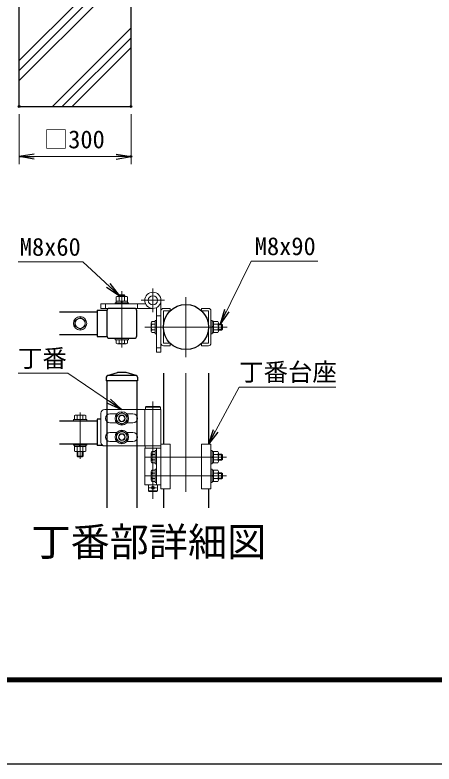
# Model space of a CAD drawing. Units: millimetres, scale not verified. Extents: x -4200 to 4200, y -2970 to 2970.
# Drawn here: x -1745 to -621, y -2970 to -961 of the extents above; entities that cross this region are included whole.
import ezdxf
from ezdxf.enums import TextEntityAlignment as Align

# ---------------------------------------------------------------- set-up
doc = ezdxf.new("R2010")
doc.units = ezdxf.units.MM
doc.header["$LTSCALE"] = 10
doc.header["$PDMODE"] = 32
doc.header["$PDSIZE"] = 5
doc.linetypes.add('USER1', pattern=[50.8, 31.75, -6.35, 6.35, -6.35])
for name, color, linetype, lineweight in [('0-0_D-TTL-TXT', 7, 'Continuous', 25), ('0-1_D-STR1', 1, 'Continuous', 25), ('0-2_D-BMK', 2, 'USER1', 13), ('0-3_D-STR3', 3, 'Continuous', 13), ('0-5_LAYER04', 7, 'Continuous', 25), ('0-6_D-STR-DIM', 7, 'Continuous', 13), ('0-8_Defpoints', 6, 'Continuous', 25), ('0-9_D-STR-TXT', 7, 'Continuous', 13), ('0-A_D-DCR-HCH', 7, 'Continuous', 13), ('0-C_D-TTL', 7, 'Continuous', 25)]:
    doc.layers.add(name, color=color, linetype=linetype, lineweight=lineweight)
doc.layers.add('0-7_0', color=7, linetype='Continuous')
doc.styles.add('ＭＳ ゴシック', font='')
doc.styles.get('ＭＳ ゴシック').set_extended_font_data('MS Gothic')

# ---------------------------------------------------------------- blocks, each defined once
blk = doc.blocks.new('_Open')
at = {"layer": '0-7_0'}
blk.add_line((-10, 1.667), (0, 0), dxfattribs=at)
blk.add_lwpolyline([(-10, -1.667), (0, 0), (-10, 0)], dxfattribs=at)

msp = doc.modelspace()

# ---------------------------------------------------------------- linework, layer by layer
at = {"layer": '0-1_D-STR1'}
for p, q in [((-1625.51, -1757.33), (-1524.7, -1757.33)), ((-1524.69, -1753.43), (-1524.69, -1823.23)), ((-1524.69, -1753.43), (-1498.69, -1753.43)), ((-1524.69, -1753.43), (-1524.69, -1823.23)), ((-1524.69, -1753.43), (-1498.69, -1753.43)), ((-1498.69, -1754.73), (-1498.69, -1821.93)), ((-1425.09, -1748.33), (-1492.29, -1748.33)), ((-1418.69, -1821.93), (-1418.69, -1754.73)), ((-1524.7, -1819.33), (-1625.51, -1819.33)), ((-1524.69, -1823.23), (-1498.69, -1823.23)), ((-1524.69, -1823.23), (-1498.69, -1823.23)), ((-1492.29, -1828.33), (-1425.09, -1828.33)), ((-1497.32, -1928.42), (-1470.7, -1920.21)), ((-1446.7, -1920.21), (-1470.7, -1920.21)), ((-1420.09, -1928.42), (-1446.7, -1920.21)), ((-1347.2, -1922.3), (-1347.2, -2112.21)), ((-1226.2, -1922.3), (-1226.2, -2112.21)), ((-1500.7, -1933.01), (-1500.7, -1942.21)), ((-1416.7, -1942.21), (-1500.7, -1942.21)), ((-1498.7, -1942.21), (-1498.7, -2019.21)), ((-1498.7, -1942.21), (-1498.7, -2283.16)), ((-1420.78, -1928.21), (-1495.9, -1928.21)), ((-1418.7, -1942.21), (-1418.7, -2019.21)), ((-1418.7, -1942.21), (-1418.7, -2283.16)), ((-1416.7, -1933.01), (-1416.7, -1942.21)), ((-1524.7, -2045.71), (-1524.7, -2115.71)), ((-1514.72, -2045.71), (-1524.7, -2045.71)), ((-1498.7, -2034.25), (-1498.7, -2052.17)), ((-1418.7, -2036.61), (-1418.7, -2049.82)), ((-1625.51, -2049.71), (-1524.7, -2049.71)), ((-1498.7, -2084.25), (-1498.7, -2102.17)), ((-1418.7, -2086.61), (-1418.7, -2099.82)), ((-1625.51, -2111.71), (-1524.7, -2111.71)), ((-1509.99, -2115.71), (-1524.7, -2115.71)), ((-1347.2, -2232.21), (-1347.2, -2283.16)), ((-1226.2, -2232.21), (-1226.2, -2283.16))]:
    msp.add_line(p, q, dxfattribs=at)
msp.add_circle((-1286.7, -1798.32), 60.5, dxfattribs=at)
for centre, radius, start, end in [((-1492.29, -1754.73), 6.4, 90, 180), ((-1425.09, -1754.73), 6.4, 0, 90), ((-1492.29, -1821.93), 6.4, 180, 270), ((-1425.09, -1821.93), 6.4, 270, 0), ((-1495.9, -1933.01), 4.8, 90, 180), ((-1421.5, -1933.01), 4.8, 0, 72.84994)]:
    msp.add_arc(centre, radius, start, end, dxfattribs=at)
at = {"layer": '0-2_D-BMK'}
for p, q in [((-1458.7, -1702.33), (-1458.69, -1853.33)), ((-1375.34, -1758), (-1375.34, -1695.25)), ((-1343.97, -1726.63), (-1406.71, -1726.63)), ((-1286.7, -1717.82), (-1286.7, -1878.82)), ((-1176.26, -1798.31), (-1397.13, -1798.33)), ((-1286.7, -1922.3), (-1286.7, -2283.16)), ((-1375.3, -1998.14), (-1375.3, -2259.1)), ((-1570.7, -2151.41), (-1570.7, -2027.23)), ((-1394.9, -2147.21), (-1177.7, -2147.21)), ((-1394.9, -2197.21), (-1177.7, -2197.21)), ((-1365.3, -2229.21), (-1385.3, -2229.21))]:
    msp.add_line(p, q, dxfattribs=at)
at = {"layer": '0-3_D-STR3'}
for p, q in [((-1473.7, -1729.12), (-1473.7, -1717.52)), ((-1470.26, -1716.12), (-1447.17, -1716.12)), ((-1466.7, -1714.33), (-1464.7, -1712.33)), ((-1466.7, -1716.12), (-1466.7, -1714.33)), ((-1466.2, -1729.12), (-1466.2, -1717.52)), ((-1452.7, -1716.12), (-1452.7, -1712.33)), ((-1451.2, -1729.12), (-1451.2, -1717.52)), ((-1450.7, -1716.12), (-1450.7, -1714.33)), ((-1443.7, -1729.12), (-1443.7, -1717.52)), ((-1514.76, -1736.33), (-1394.75, -1736.33)), ((-1502.76, -1736.33), (-1502.76, -1748.33)), ((-1476.7, -1733.13), (-1440.7, -1733.12)), ((-1476.7, -1736.33), (-1476.7, -1733.13)), ((-1440.7, -1736.32), (-1476.7, -1736.33)), ((-1474.1, -1733.13), (-1443.3, -1733.12)), ((-1473.7, -1729.12), (-1443.7, -1729.12)), ((-1460.84, -1733.12), (-1458.53, -1729.12)), ((-1459.46, -1733.12), (-1457.15, -1729.12)), ((-1443.3, -1733.12), (-1443.3, -1729.12)), ((-1440.7, -1736.32), (-1440.7, -1733.12)), ((-1416.76, -1736.33), (-1416.76, -1748.33)), ((-1365.64, -1866.05), (-1365.64, -1746.04)), ((-1328.64, -1754.72), (-1347.24, -1754.72)), ((-1347.24, -1754.72), (-1347.24, -1841.92)), ((-1244.75, -1754.72), (-1244.75, -1748.32)), ((-1244.75, -1748.32), (-1226.15, -1748.32)), ((-1244.75, -1754.72), (-1226.15, -1754.72)), ((-1226.15, -1754.72), (-1226.15, -1841.92)), ((-1219.75, -1754.72), (-1219.75, -1841.92)), ((-1570.71, -1772.83), (-1584.71, -1780.91)), ((-1584.71, -1780.91), (-1584.71, -1795.74)), ((-1570.71, -1772.83), (-1556.71, -1780.91)), ((-1556.71, -1780.91), (-1556.71, -1795.74)), ((-1379.84, -1787.07), (-1379.84, -1809.58)), ((-1377.68, -1783.32), (-1368.84, -1783.32)), ((-1368.84, -1816.32), (-1368.84, -1780.32)), ((-1368.84, -1783.32), (-1368.84, -1813.32)), ((-1365.64, -1768.05), (-1353.64, -1768.05)), ((-1219.75, -1780.32), (-1216.55, -1780.32)), ((-1219.75, -1780.32), (-1219.75, -1816.32)), ((-1216.55, -1780.32), (-1216.55, -1816.32)), ((-1216.55, -1782.92), (-1216.55, -1813.72)), ((-1212.55, -1783.32), (-1200.95, -1783.32)), ((-1212.55, -1783.32), (-1212.55, -1813.32)), ((-1199.55, -1786.77), (-1199.55, -1809.86)), ((-1570.71, -1803.83), (-1584.71, -1795.74)), ((-1570.71, -1803.83), (-1556.71, -1795.74)), ((-1377.68, -1790.81), (-1368.84, -1790.81)), ((-1377.68, -1805.84), (-1368.84, -1805.84)), ((-1216.55, -1796.19), (-1212.55, -1798.5)), ((-1216.55, -1797.57), (-1212.55, -1799.88)), ((-1212.55, -1790.82), (-1200.95, -1790.82)), ((-1212.55, -1805.82), (-1200.95, -1805.82)), ((-1199.55, -1790.32), (-1190.83, -1790.32)), ((-1199.55, -1804.32), (-1188.83, -1804.32)), ((-1199.55, -1806.32), (-1190.83, -1806.32)), ((-1190.83, -1790.32), (-1188.83, -1792.32)), ((-1377.68, -1813.32), (-1368.84, -1813.32)), ((-1368.84, -1816.32), (-1365.64, -1816.32)), ((-1219.75, -1816.32), (-1216.55, -1816.32)), ((-1216.55, -1813.72), (-1212.55, -1813.72)), ((-1212.55, -1813.32), (-1200.95, -1813.32)), ((-1476.69, -1828.33), (-1440.69, -1828.33)), ((-1476.69, -1832.33), (-1476.69, -1828.33)), ((-1476.69, -1832.33), (-1440.69, -1832.33)), ((-1473.69, -1841.16), (-1473.69, -1832.33)), ((-1473.69, -1832.33), (-1443.69, -1832.33)), ((-1469.95, -1843.33), (-1447.43, -1843.33)), ((-1466.21, -1841.16), (-1466.21, -1832.33)), ((-1451.17, -1841.16), (-1451.17, -1832.33)), ((-1443.69, -1841.16), (-1443.69, -1832.33)), ((-1440.69, -1832.33), (-1440.69, -1828.33)), ((-1328.64, -1841.92), (-1347.24, -1841.92)), ((-1244.75, -1841.92), (-1226.15, -1841.92)), ((-1365.64, -1854.05), (-1353.64, -1854.05)), ((-1397, -2019.21), (-1504.72, -2019.21)), ((-1353.6, -2019.21), (-1422.2, -2019.21)), ((-1397, -2117.21), (-1397, -2019.21)), ((-1353.6, -2019.21), (-1397, -2019.21)), ((-1393.3, -2011.21), (-1395.3, -2013.21)), ((-1355.3, -2013.21), (-1395.3, -2013.21)), ((-1395.3, -2019.21), (-1395.3, -2013.21)), ((-1355.3, -2019.21), (-1395.3, -2019.21)), ((-1357.3, -2011.21), (-1393.3, -2011.21)), ((-1357.3, -2011.21), (-1355.3, -2013.21)), ((-1355.3, -2019.21), (-1355.3, -2013.21)), ((-1353.6, -2019.21), (-1353.6, -2232.21)), ((-1588.7, -2046.51), (-1588.7, -2049.71)), ((-1552.7, -2046.51), (-1588.7, -2046.51)), ((-1585.71, -2046.51), (-1585.71, -2035.61)), ((-1585.71, -2046.51), (-1555.7, -2046.51)), ((-1581.96, -2034.51), (-1559.45, -2034.51)), ((-1578.21, -2046.51), (-1578.21, -2035.61)), ((-1563.2, -2046.51), (-1563.2, -2035.61)), ((-1555.7, -2046.51), (-1555.7, -2035.61)), ((-1552.7, -2046.51), (-1552.7, -2049.71)), ((-1514.72, -2029.21), (-1514.72, -2107.21)), ((-1472.12, -2031.21), (-1490.72, -2031.21)), ((-1445.28, -2031.21), (-1428.72, -2031.21)), ((-1552.7, -2049.71), (-1588.7, -2049.71)), ((-1472.12, -2055.21), (-1490.72, -2055.21)), ((-1445.28, -2055.21), (-1428.72, -2055.21)), ((-1472.12, -2081.21), (-1490.72, -2081.21)), ((-1445.28, -2081.21), (-1428.72, -2081.21)), ((-1472.12, -2105.21), (-1490.72, -2105.21)), ((-1445.28, -2105.21), (-1428.72, -2105.21)), ((-1588.7, -2111.71), (-1588.7, -2114.91)), ((-1552.7, -2111.71), (-1588.7, -2111.71)), ((-1552.7, -2114.91), (-1588.7, -2114.91)), ((-1585.71, -2118.91), (-1585.71, -2130.81)), ((-1578.21, -2118.91), (-1578.21, -2130.81)), ((-1572.84, -2118.91), (-1570.53, -2114.91)), ((-1571.46, -2118.91), (-1569.15, -2114.91)), ((-1563.2, -2118.91), (-1563.2, -2130.81)), ((-1555.7, -2118.91), (-1555.7, -2130.81)), ((-1552.7, -2111.71), (-1552.7, -2114.91)), ((-1397, -2117.21), (-1504.72, -2117.21)), ((-1353.6, -2117.21), (-1397, -2117.21)), ((-1353.6, -2117.21), (-1397, -2117.21)), ((-1397, -2221.21), (-1397, -2123.21)), ((-1397, -2123.21), (-1353.6, -2123.21)), ((-1396.3, -2123.21), (-1396.3, -2117.21)), ((-1396.3, -2117.21), (-1354.3, -2117.21)), ((-1354.3, -2123.21), (-1396.3, -2123.21)), ((-1365.6, -2221.21), (-1365.6, -2123.21)), ((-1354.3, -2123.21), (-1354.3, -2117.21)), ((-1353.6, -2112.21), (-1328.6, -2112.21)), ((-1328.6, -2112.21), (-1328.6, -2232.21)), ((-1244.76, -2112.21), (-1244.76, -2232.21)), ((-1219.76, -2112.21), (-1244.76, -2112.21)), ((-1219.76, -2112.21), (-1219.76, -2232.21)), ((-1559.45, -2131.92), (-1581.96, -2131.92)), ((-1578.7, -2144.51), (-1578.7, -2131.92)), ((-1576.7, -2146.51), (-1578.7, -2144.51)), ((-1562.7, -2144.51), (-1578.7, -2144.51)), ((-1576.7, -2146.51), (-1576.7, -2131.92)), ((-1576.7, -2146.51), (-1564.7, -2146.51)), ((-1564.7, -2146.51), (-1564.7, -2131.92)), ((-1562.7, -2144.51), (-1564.7, -2146.51)), ((-1562.7, -2144.51), (-1562.7, -2131.92)), ((-1379.8, -2135.95), (-1379.8, -2158.47)), ((-1377.64, -2132.21), (-1368.8, -2132.21)), ((-1377.64, -2139.7), (-1368.8, -2139.7)), ((-1368.8, -2165.21), (-1368.8, -2129.21)), ((-1368.8, -2132.21), (-1368.8, -2162.21)), ((-1219.76, -2129.21), (-1216.56, -2129.21)), ((-1219.76, -2165.21), (-1219.76, -2129.21)), ((-1216.56, -2129.21), (-1216.56, -2165.21)), ((-1216.56, -2131.81), (-1216.56, -2162.61)), ((-1216.56, -2145.08), (-1212.56, -2147.39)), ((-1216.56, -2146.46), (-1212.56, -2148.77)), ((-1212.56, -2132.21), (-1200.96, -2132.21)), ((-1212.56, -2132.21), (-1212.56, -2162.21)), ((-1212.56, -2139.71), (-1200.96, -2139.71)), ((-1199.56, -2135.66), (-1199.56, -2158.75)), ((-1199.56, -2139.21), (-1190.8, -2139.21)), ((-1190.8, -2139.21), (-1188.8, -2141.21)), ((-1377.64, -2154.73), (-1368.8, -2154.73)), ((-1377.64, -2162.21), (-1368.8, -2162.21)), ((-1368.8, -2165.21), (-1365.6, -2165.21)), ((-1219.76, -2165.21), (-1216.56, -2165.21)), ((-1216.56, -2162.61), (-1212.56, -2162.61)), ((-1212.56, -2154.71), (-1200.96, -2154.71)), ((-1212.56, -2162.21), (-1200.96, -2162.21)), ((-1199.56, -2153.21), (-1188.8, -2153.21)), ((-1199.56, -2155.21), (-1190.8, -2155.21)), ((-1379.8, -2185.95), (-1379.8, -2208.47)), ((-1377.64, -2182.21), (-1368.8, -2182.21)), ((-1368.8, -2215.21), (-1368.8, -2179.21)), ((-1368.8, -2182.21), (-1368.8, -2212.21)), ((-1219.76, -2179.21), (-1216.56, -2179.21)), ((-1219.76, -2215.21), (-1219.76, -2179.21)), ((-1216.56, -2179.21), (-1216.56, -2215.21)), ((-1216.56, -2181.81), (-1216.56, -2212.61)), ((-1212.56, -2182.21), (-1200.96, -2182.21)), ((-1212.56, -2182.21), (-1212.56, -2212.21)), ((-1199.56, -2185.66), (-1199.56, -2208.75)), ((-1199.56, -2189.21), (-1190.8, -2189.21)), ((-1190.8, -2189.21), (-1188.8, -2191.21)), ((-1377.64, -2189.7), (-1368.8, -2189.7)), ((-1377.64, -2204.73), (-1368.8, -2204.73)), ((-1216.56, -2195.08), (-1212.56, -2197.39)), ((-1216.56, -2196.46), (-1212.56, -2198.77)), ((-1212.56, -2189.71), (-1200.96, -2189.71)), ((-1212.56, -2204.71), (-1200.96, -2204.71)), ((-1199.56, -2203.21), (-1188.8, -2203.21)), ((-1199.56, -2205.21), (-1190.8, -2205.21)), ((-1353.6, -2221.21), (-1397, -2221.21)), ((-1387.3, -2221.21), (-1387.3, -2237.21)), ((-1377.64, -2212.21), (-1368.8, -2212.21)), ((-1368.8, -2215.21), (-1365.6, -2215.21)), ((-1363.3, -2221.21), (-1363.3, -2237.21)), ((-1219.76, -2215.21), (-1216.56, -2215.21)), ((-1216.56, -2212.61), (-1212.56, -2212.61)), ((-1212.56, -2212.21), (-1200.96, -2212.21)), ((-1387.3, -2237.21), (-1385.3, -2239.21)), ((-1387.3, -2237.21), (-1363.3, -2237.21)), ((-1385.3, -2239.21), (-1365.3, -2239.21)), ((-1365.3, -2239.21), (-1363.3, -2237.21)), ((-1353.6, -2232.21), (-1328.6, -2232.21)), ((-1219.76, -2232.21), (-1244.76, -2232.21))]:
    msp.add_line(p, q, dxfattribs=at)
for points in [[(-1466.7, -1714.33), (-1450.7, -1714.33), (-1452.7, -1712.33)], [(-1464.7, -1716.12), (-1464.7, -1712.33), (-1452.7, -1712.33)], [(-1353.64, -1726.63), (-1353.64, -1866.05), (-1365.64, -1866.05)], [(-1375.34, -1748.33), (-1514.76, -1748.33), (-1514.76, -1736.33)], [(-1474.1, -1733.12), (-1474.1, -1729.13), (-1443.3, -1729.12)], [(-1328.64, -1754.72), (-1328.64, -1748.32), (-1347.24, -1748.32)], [(-1368.84, -1780.32), (-1365.64, -1780.32), (-1365.64, -1816.32)], [(-1216.55, -1782.92), (-1212.55, -1782.92), (-1212.55, -1813.72)], [(-1199.55, -1792.32), (-1188.83, -1792.32), (-1188.83, -1804.32)], [(-1190.83, -1790.32), (-1190.83, -1806.32), (-1188.83, -1804.32)], [(-1328.64, -1841.92), (-1328.64, -1848.32), (-1347.24, -1848.32)], [(-1244.75, -1841.92), (-1244.75, -1848.32), (-1226.15, -1848.32)], [(-1586.1, -2118.91), (-1555.3, -2118.91), (-1555.3, -2114.91)], [(-1586.1, -2118.91), (-1586.1, -2114.91), (-1555.3, -2114.91)], [(-1368.8, -2129.21), (-1365.6, -2129.21), (-1365.6, -2165.21)], [(-1216.56, -2131.81), (-1212.56, -2131.81), (-1212.56, -2162.61)], [(-1199.56, -2141.21), (-1188.8, -2141.21), (-1188.8, -2153.21)], [(-1190.8, -2139.21), (-1190.8, -2155.21), (-1188.8, -2153.21)], [(-1368.8, -2179.21), (-1365.6, -2179.21), (-1365.6, -2215.21)], [(-1216.56, -2181.81), (-1212.56, -2181.81), (-1212.56, -2212.61)], [(-1190.8, -2189.21), (-1190.8, -2205.21), (-1188.8, -2203.21)], [(-1199.56, -2191.21), (-1188.8, -2191.21), (-1188.8, -2203.21)]]:
    msp.add_lwpolyline(points, dxfattribs=at)
for points in [[(-1458.7, -2027.01), (-1472.73, -2035.11), (-1472.73, -2051.31), (-1458.7, -2059.41), (-1444.67, -2051.31), (-1444.67, -2035.11)], [(-1458.7, -2077.01), (-1472.73, -2085.11), (-1472.73, -2101.31), (-1458.7, -2109.41), (-1444.67, -2101.31), (-1444.67, -2085.11)]]:
    msp.add_lwpolyline(points, close=True, dxfattribs=at)
for centre, radius in [((-1375.34, -1726.63), 21.7), ((-1375.34, -1726.63), 12.3), ((-1570.71, -1788.33), 18), ((-1570.71, -1788.33), 13.42), ((-1458.7, -2043.21), 18), ((-1458.7, -2043.21), 14.07), ((-1458.7, -2043.21), 9), ((-1458.7, -2043.21), 8), ((-1458.7, -2093.21), 18), ((-1458.7, -2093.21), 14.07), ((-1458.7, -2093.21), 9), ((-1458.7, -2093.21), 8), ((-1375.3, -2229.21), 4)]:
    msp.add_circle(centre, radius, dxfattribs=at)
for centre, radius, start, end in [((-1469.95, -1721.81), 5.7, 48.83491, 131.16509), ((-1458.7, -1736.91), 20.79, 68.85295, 111.14705), ((-1447.45, -1721.82), 5.7, 48.86505, 131.13495), ((-1347.24, -1754.72), 6.4, 90, 180), ((-1226.15, -1754.72), 6.4, 360, 90), ((-1375.52, -1787.07), 4.32, 120, 240), ((-1205.24, -1787.07), 5.7, 318.83491, 41.16509), ((-1365.68, -1798.32), 14.16, 147.93138, 212.06862), ((-1375.52, -1809.58), 4.32, 120, 240), ((-1220.34, -1798.32), 20.79, 338.85295, 21.14705), ((-1205.24, -1809.57), 5.7, 318.86505, 41.13495), ((-1469.95, -1839), 4.32, 210, 330), ((-1458.69, -1829.17), 14.16, 237.93138, 302.06862), ((-1447.43, -1839), 4.32, 210, 330), ((-1347.24, -1841.92), 6.4, 180, 270), ((-1226.15, -1841.92), 6.4, 270, 0), ((-1504.72, -2029.21), 10, 90, 180), ((-1581.96, -2041.42), 6.91, 57.13278, 122.86722), ((-1570.7, -2060.49), 25.98, 73.22135, 106.77865), ((-1559.45, -2041.42), 6.91, 57.13278, 122.86722), ((-1490.72, -2043.21), 12, 90, 270), ((-1428.72, -2043.21), 12, 270, 90), ((-1490.72, -2093.21), 12, 90, 270), ((-1428.72, -2093.21), 12, 270, 90), ((-1504.72, -2107.21), 10, 180, 270), ((-1581.96, -2125.01), 6.91, 237.13278, 302.86722), ((-1570.7, -2105.93), 25.98, 253.22135, 286.77865), ((-1559.45, -2125.01), 6.91, 237.13278, 302.86722), ((-1375.48, -2135.95), 4.32, 120, 240), ((-1365.64, -2147.21), 14.16, 147.93138, 212.06862), ((-1220.35, -2147.21), 20.79, 338.85295, 21.14705), ((-1205.24, -2135.96), 5.7, 318.83491, 41.16509), ((-1375.48, -2158.47), 4.32, 120, 240), ((-1205.25, -2158.46), 5.7, 318.86505, 41.13495), ((-1375.48, -2185.95), 4.32, 120, 240), ((-1205.24, -2185.96), 5.7, 318.83491, 41.16509), ((-1365.64, -2197.21), 14.16, 147.93138, 212.06862), ((-1375.48, -2208.47), 4.32, 120, 240), ((-1220.35, -2197.21), 20.79, 338.85295, 21.14705), ((-1205.25, -2208.46), 5.7, 318.86505, 41.13495)]:
    msp.add_arc(centre, radius, start, end, dxfattribs=at)
at = {"layer": '0-5_LAYER04'}
for p, q in [((-1734.05, -1207.01), (-1734.05, -607.01)), ((-1434.05, -1207.01), (-1434.05, -607.01)), ((-1734.05, -1207.01), (-1434.05, -1207.01))]:
    msp.add_line(p, q, dxfattribs=at)
at = {"layer": '0-6_D-STR-DIM'}
for p, q in [((-1734.05, -1227.01), (-1734.05, -1361.17)), ((-1434.05, -1227.01), (-1434.05, -1361.17)), ((-1694.05, -1341.17), (-1474.05, -1341.17))]:
    msp.add_line(p, q, dxfattribs=at)
at = {"layer": '0-8_Defpoints'}
for p in [(-1734.05, -1207.01), (-1734.05, -1207.01), (-1434.05, -1207.01), (-1434.05, -1341.17)]:
    msp.add_point(p, dxfattribs=at)
at = {"layer": '0-9_D-STR-TXT'}
for points in [[(-1736.85, -1623.55), (-1563.26, -1623.55), (-1467.18, -1711.97)], [(-932.7, -1621.82), (-1112, -1621.82), (-1194.31, -1788.53)], [(-1736.85, -1922.36), (-1603.26, -1922.36), (-1461.5, -2018.25)], [(-884.75, -1959.29), (-1144.06, -1959.29), (-1225.25, -2110.45)]]:
    msp.add_lwpolyline(points, dxfattribs=at)
at = {"layer": '0-A_D-DCR-HCH'}
for p, q in [((-1734.05, -1110.32), (-1434.05, -810.32)), ((-1734.05, -1136.83), (-1434.05, -836.83)), ((-1734.05, -1083.8), (-1557.26, -907.01)), ((-1645.12, -1207.01), (-1434.05, -995.93)), ((-1618.61, -1207.01), (-1434.05, -1022.45)), ((-1592.09, -1207.01), (-1434.05, -1048.97))]:
    msp.add_line(p, q, dxfattribs=at)
at = {"layer": '0-C_D-TTL', "color": 2}
msp.add_lwpolyline([(-4200, 2970), (4200, 2970), (4200, -2970), (-4200, -2970)], close=True, dxfattribs=at)
at = {"layer": '0-C_D-TTL'}
for points in [[(-3930, 2750), (3930, 2750), (3930, -2750), (-3930, -2750)], [(-3927.5, 2747.5), (3927.5, 2747.5), (3927.5, -2747.5), (-3927.5, -2747.5)], [(-3925, 2745), (3925, 2745), (3925, -2745), (-3925, -2745)], [(-3922.5, 2742.5), (3922.5, 2742.5), (3922.5, -2742.5), (-3922.5, -2742.5)], [(-3920, 2740), (3920, 2740), (3920, -2740), (-3920, -2740)]]:
    msp.add_lwpolyline(points, close=True, dxfattribs=at)

# ---------------------------------------------------------------- block references
at = {"layer": '0-6_D-STR-DIM', "xscale": 4, "yscale": 4, "rotation": 180}
msp.add_blockref('_Open', (-1734.05, -1341.17), dxfattribs=at)
at = {"layer": '0-6_D-STR-DIM', "xscale": 4, "yscale": 4}
msp.add_blockref('_Open', (-1434.05, -1341.17), dxfattribs=at)
at = {"layer": '0-9_D-STR-TXT', "xscale": 4, "yscale": 4}
for p, rotation in [((-1465.7, -1713.33), 317.37823), ((-1195.19, -1790.32), 243.72339), ((-1459.84, -2019.38), 325.92353), ((-1226.2, -2112.21), 241.75846)]:
    msp.add_blockref('_Open', p, dxfattribs=dict(at, rotation=rotation))

# ---------------------------------------------------------------- texts
at = {"layer": '0-0_D-TTL-TXT', "style": 'ＭＳ ゴシック'}
msp.add_text('丁番部詳細図', height=76.98, dxfattribs=at).set_placement((-1701.28, -2435.83), align=Align.BOTTOM_LEFT)
at = {"layer": '0-6_D-STR-DIM', "style": 'ＭＳ ゴシック'}
msp.add_text('□300', height=48.09, dxfattribs=at).set_placement((-1668.2, -1333.41), align=Align.BOTTOM_LEFT)
at = {"layer": '0-9_D-STR-TXT', "style": 'ＭＳ ゴシック'}
for s, p in [('M8x60', (-1732.48, -1621.59)), ('M8x90', (-1101.88, -1619.87)), ('丁番', (-1737.48, -1920.39)), ('丁番台座', (-1143.94, -1957.34))]:
    msp.add_text(s, height=48.09, dxfattribs=at).set_placement(p, align=Align.BOTTOM_LEFT)

doc.saveas('drawing.dxf')
